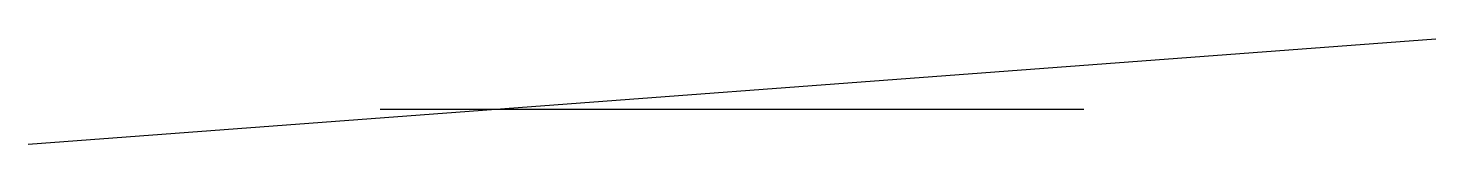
# Model space of a CAD drawing. Header units: metres. Extents: x 0 to 4, y 0 to 0.3.
import ezdxf

# ---------------------------------------------------------------- set-up
doc = ezdxf.new("R2010")
doc.units = ezdxf.units.M
doc.layers.add('MEP', color=7, linetype='Continuous')
doc.layers.add('STRUCTURE', color=7, linetype='Continuous')

msp = doc.modelspace()

# ---------------------------------------------------------------- linework, layer by layer
at = {"layer": 'MEP'}
msp.add_line((1, 0.1), (3, 0.1), dxfattribs=at)
at = {"layer": 'STRUCTURE'}
msp.add_line((0, 0), (4, 0.3), dxfattribs=at)

doc.saveas('drawing.dxf')
